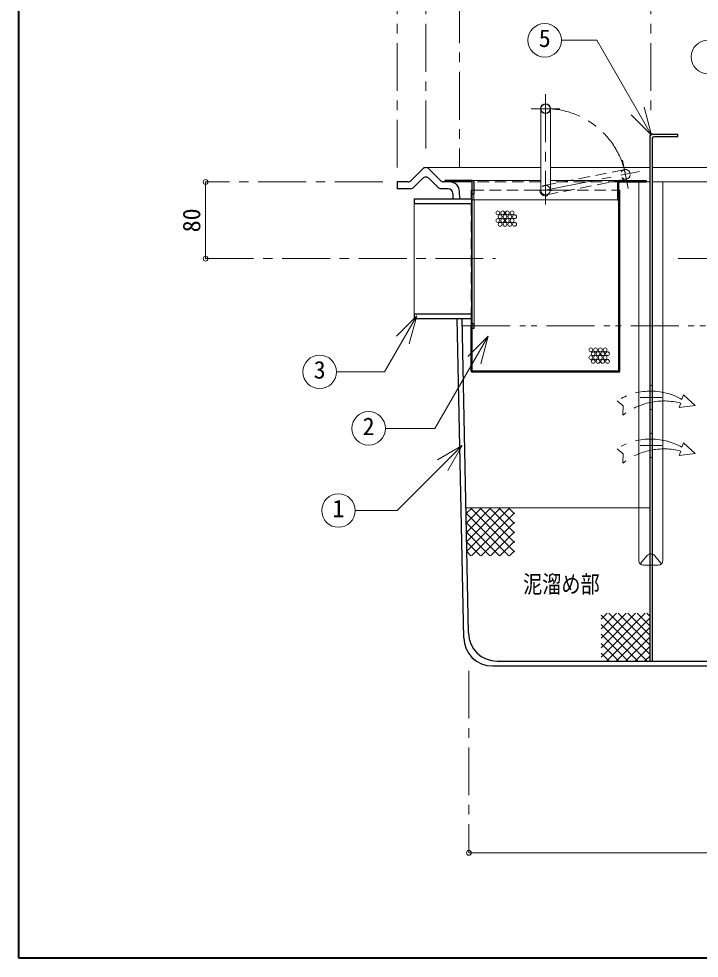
# Model space of a CAD drawing. Units: millimetres at full size, sheet at 1:10; details may follow other scales. Extents: x -2046 to 2004, y -1334 to 1476.
# Drawn here: x -2046 to -1335, y -1334 to -353 of the extents above; entities that cross this region are included whole.
import ezdxf
from ezdxf.enums import TextEntityAlignment as Align

# ---------------------------------------------------------------- set-up
doc = ezdxf.new("R2010")
doc.units = ezdxf.units.MM
doc.header["$LTSCALE"] = 10
doc.header["$PDMODE"] = 32
doc.header["$PDSIZE"] = 5
for name, pattern in [('CHAIN1', [8, 5, -1, 1, -1]), ('DASHED1', [1.8, 1.2, -0.6]), ('DOUBLE_CHAIN1', [8.8, 5, -1, 0.6, -0.6, 0.6, -1])]:
    doc.linetypes.add(name, pattern=pattern)
doc.layers.add('0-0_ﾚｲﾔ1', color=4, linetype='Continuous', lineweight=9)
doc.styles.add('ＭＳ ゴシック', font='')
doc.styles.get('ＭＳ ゴシック').set_extended_font_data('MS Gothic')

msp = doc.modelspace()

# ---------------------------------------------------------------- linework, layer by layer
at = {"layer": '0-0_ﾚｲﾔ1', "color": 1, "lineweight": 40}
for p, q in [((-2045.72, -1333.73), (-2045.72, 1476.27)), ((2004.28, -1333.73), (-2045.72, -1333.73))]:
    msp.add_line(p, q, dxfattribs=at)
at = {"layer": '0-0_ﾚｲﾔ1', "linetype": 'CHAIN1'}
for p, q in [((-1650.72, -508.73), (-1650.72, -148.73)), ((-1620.72, -198.73), (-1620.72, -493.73)), ((-1585.72, -248.73), (-1585.72, -508.73)), ((-1385.72, -298.73), (-1385.72, -458.73)), ((-1495.72, -432.23), (-1495.72, -547.23)), ((-1480.72, -447.23), (-1510.72, -447.23)), ((-1409.43, -530.46), (-1415.24, -501.02)), ((-1495.72, -532.23), (-1397.62, -512.83)), ((-1665.72, -523.73), (-1850.72, -523.73)), ((-1480.72, -532.23), (-1510.72, -532.23)), ((-1850.72, -603.73), (-1547.87, -603.73)), ((-1227.22, -603.73), (-1364.22, -603.73)), ((-1374.47, -748.73), (-1396.97, -748.73)), ((-1374.47, -798.73), (-1396.97, -798.73)), ((-1575.72, -1033.73), (-1575.72, -1223.73))]:
    msp.add_line(p, q, dxfattribs=at)
at = {"layer": '0-0_ﾚｲﾔ1', "color": 7, "lineweight": 18}
for p, q in [((-1442.08, -375.86), (-1479.1, -375.86)), ((-1384.99, -474.75), (-1442.08, -375.86)), ((-1500.72, -447.23), (-1500.72, -532.23)), ((-1490.72, -447.23), (-1490.72, -532.23)), ((-1384.99, -474.75), (-1392.75, -445.77)), ((-1384.99, -474.75), (-1406.2, -453.53)), ((-1573.22, -541.23), (-1573.22, -532.23)), ((-1572.22, -532.23), (-1573.22, -532.23)), ((-1572.22, -671.23), (-1572.22, -536.23)), ((-1570.72, -536.23), (-1570.72, -542.23)), ((-1632.87, -661.23), (-1632.87, -546.23)), ((-1572.87, -661.23), (-1572.87, -546.23)), ((-1630.27, -663.52), (-1663.95, -721.86)), ((-1630.27, -663.52), (-1651.48, -684.74)), ((-1630.27, -663.52), (-1638.03, -692.5)), ((-1573.22, -673.23), (-1573.22, -666.23)), ((-1555.62, -684.5), (-1611.24, -780.84)), ((-1555.62, -684.5), (-1576.83, -705.71)), ((-1555.62, -684.5), (-1563.38, -713.48)), ((-1714.04, -721.86), (-1663.95, -721.86)), ((-1662.89, -780.84), (-1611.24, -780.84)), ((-1582.7, -798.71), (-1650.59, -866.59)), ((-1582.7, -798.71), (-1608.68, -813.71)), ((-1582.7, -798.71), (-1597.7, -824.69)), ((-1694.43, -866.59), (-1650.59, -866.59))]:
    msp.add_line(p, q, dxfattribs=at)
at = {"layer": '0-0_ﾚｲﾔ1', "color": 5, "lineweight": 25}
for p, q in [((-1386.97, -476.73), (-1386.97, -1023.73)), ((-1384.47, -479.23), (-1384.47, -1023.73)), ((-1383.97, -473.73), (-1357.72, -473.73)), ((-1381.47, -476.23), (-1357.72, -476.23)), ((-1357.72, -476.23), (-1357.72, -473.73)), ((-1636.04, -522.23), (-1624.29, -510.23)), ((-1605.4, -522.23), (-1617.15, -510.23)), ((-1639.61, -523.73), (-1650.72, -523.73)), ((-1650.72, -523.73), (-1650.72, -530.73)), ((-1633.1, -529.23), (-1624.29, -520.24)), ((-1608.35, -529.23), (-1617.15, -520.24)), ((-1572.97, -523.73), (-1601.83, -523.73)), ((-1600.72, -522.23), (-1600.72, -523.73)), ((-1572.22, -522.23), (-1600.72, -522.23)), ((-1572.22, -536.23), (-1572.22, -524.48)), ((-1570.72, -523.73), (-1570.72, -536.23)), ((-1420.72, -523.73), (-1420.72, -542.23)), ((-1419.22, -522.23), (-1390.72, -522.23)), ((-1419.22, -720.73), (-1419.22, -524.48)), ((-1418.47, -523.73), (-1390.72, -523.73)), ((-1390.72, -522.23), (-1390.72, -523.73)), ((-1636.67, -530.73), (-1650.72, -530.73)), ((-1597.48, -530.73), (-1604.77, -530.73)), ((-1592.48, -535.63), (-1592.37, -541.23)), ((-1585.37, -541.23), (-1585.52, -533.53)), ((-1572.22, -536.23), (-1570.72, -536.23)), ((-1419.22, -532.23), (-1418.22, -532.23)), ((-1418.22, -721.23), (-1418.22, -532.23)), ((-1632.87, -541.23), (-1632.87, -546.23)), ((-1632.87, -546.23), (-1572.87, -546.23)), ((-1420.72, -542.23), (-1419.22, -542.23)), ((-1632.87, -661.23), (-1632.87, -666.23)), ((-1632.87, -661.23), (-1572.87, -661.23)), ((-1632.87, -666.23), (-1572.87, -666.23)), ((-1581.21, -999.33), (-1587.87, -666.23)), ((-1576.31, -994.33), (-1582.87, -666.23)), ((-1572.87, -661.23), (-1572.87, -666.23)), ((-1572.22, -676.23), (-1570.22, -676.23)), ((-1570.22, -676.23), (-1570.22, -671.23)), ((-1419.22, -722.23), (-1572.22, -722.23)), ((-1419.72, -721.23), (-1571.72, -721.23)), ((-1551.22, -1028.73), (-820.23, -1028.73)), ((-1546.31, -1023.73), (-825.13, -1023.73))]:
    msp.add_line(p, q, dxfattribs=at)
at = {"layer": '0-0_ﾚｲﾔ1'}
for p, q in [((-1620.72, -508.73), (-1500.72, -508.73)), ((-1490.72, -508.73), (-1386.97, -508.73)), ((-1384.47, -508.73), (-1201.97, -508.73)), ((-1850.72, -523.73), (-1850.72, -603.73)), ((-1500.72, -522.23), (-1572.22, -522.23)), ((-1419.22, -522.23), (-1490.72, -522.23)), ((-1398.31, -523.73), (-1398.31, -918.73)), ((-1390.72, -523.73), (-1386.97, -523.73)), ((-1384.47, -523.73), (-1201.97, -523.73)), ((-1373.13, -523.73), (-1373.13, -918.73)), ((-1420.72, -542.23), (-1570.72, -542.23)), ((-1386.97, -863.73), (-1578.92, -863.73)), ((-1578.82, -868.94), (-1534.03, -913.73)), ((-1578.79, -870.02), (-1572.5, -863.73)), ((-1578.6, -879.73), (-1562.6, -863.73)), ((-1578.41, -889.43), (-1552.7, -863.73)), ((-1578.21, -899.14), (-1542.8, -863.73)), ((-1578.02, -908.84), (-1532.9, -863.73)), ((-1574.13, -863.73), (-1528.15, -909.71)), ((-1573, -913.73), (-1528.15, -868.88)), ((-1564.23, -863.73), (-1528.15, -899.81)), ((-1554.33, -863.73), (-1528.15, -889.91)), ((-1544.43, -863.73), (-1528.15, -880.01)), ((-1534.53, -863.73), (-1528.15, -870.11)), ((-1578.61, -879.04), (-1543.93, -913.73)), ((-1563.1, -913.73), (-1528.15, -878.78)), ((-1578.41, -889.15), (-1553.83, -913.73)), ((-1553.2, -913.73), (-1528.15, -888.68)), ((-1578.21, -899.25), (-1563.73, -913.73)), ((-1543.3, -913.73), (-1528.15, -898.57)), ((-1578.01, -909.35), (-1573.63, -913.73)), ((-1533.41, -913.73), (-1528.15, -908.47)), ((-1396.84, -922.26), (-1389.56, -913.53)), ((-1374.6, -922.26), (-1381.88, -913.53)), ((-1393.31, -923.73), (-1386.97, -923.73)), ((-1378.13, -923.73), (-1384.47, -923.73)), ((-1437.72, -1019.63), (-1391.82, -973.73)), ((-1437.72, -1009.73), (-1401.72, -973.73)), ((-1437.72, -999.83), (-1411.62, -973.73)), ((-1437.72, -989.93), (-1421.52, -973.73)), ((-1437.72, -980.03), (-1431.42, -973.73)), ((-1437.72, -975.65), (-1389.64, -1023.73)), ((-1431.92, -1023.73), (-1386.97, -978.78)), ((-1429.74, -973.73), (-1386.97, -1016.5)), ((-1419.84, -973.73), (-1386.97, -1006.6)), ((-1409.94, -973.73), (-1386.97, -996.7)), ((-1400.04, -973.73), (-1386.97, -986.8)), ((-1390.14, -973.73), (-1386.97, -976.9)), ((-1437.72, -985.55), (-1399.54, -1023.73)), ((-1422.02, -1023.73), (-1386.97, -988.68)), ((-1437.72, -995.45), (-1409.44, -1023.73)), ((-1412.12, -1023.73), (-1386.97, -998.58)), ((-1437.72, -1005.34), (-1419.34, -1023.73)), ((-1402.22, -1023.73), (-1386.97, -1008.48)), ((-1437.72, -1015.24), (-1429.24, -1023.73)), ((-1392.32, -1023.73), (-1386.97, -1018.38)), ((-1575.72, -1223.73), (-795.72, -1223.73))]:
    msp.add_line(p, q, dxfattribs=at)
at = {"layer": '0-0_ﾚｲﾔ1', "linetype": 'DASHED1'}
for p, q in [((-1496.69, -527.32), (-1413.3, -510.83)), ((-1500.72, -523.73), (-1572.97, -523.73)), ((-1494.75, -537.13), (-1411.36, -520.65)), ((-1418.47, -523.73), (-1490.72, -523.73)), ((-1572.22, -532.23), (-1510.72, -532.23)), ((-1480.72, -532.23), (-1419.22, -532.23)), ((-1573.22, -666.23), (-1573.22, -541.23)), ((-1384.47, -923.73), (-1386.97, -923.73))]:
    msp.add_line(p, q, dxfattribs=at)
at = {"layer": '0-0_ﾚｲﾔ1', "linetype": 'DOUBLE_CHAIN1'}
for p, q in [((-1582.72, -673.73), (-965.72, -673.73)), ((-1354.61, -754.48), (-1356.08, -759.03)), ((-1351.86, -745.96), (-1353.36, -750.58)), ((-1339.43, -757.06), (-1351.86, -745.96)), ((-1339.43, -757.06), (-1356.08, -759.03)), ((-1420.92, -802.03), (-1414.63, -807.25)), ((-1351.86, -795.96), (-1353.36, -800.58)), ((-1339.43, -807.06), (-1351.86, -795.96)), ((-1414.63, -807.25), (-1415.12, -817.19)), ((-1354.61, -804.48), (-1356.08, -809.03)), ((-1339.43, -807.06), (-1356.08, -809.03))]:
    msp.add_line(p, q, dxfattribs=at)
at = {"layer": '0-0_ﾚｲﾔ1', "color": 7, "linetype": 'DASHED1', "lineweight": 18}
for p, q in [((-1384.47, -736.23), (-1386.97, -736.23)), ((-1384.47, -761.23), (-1386.97, -761.23)), ((-1384.47, -786.23), (-1386.97, -786.23)), ((-1384.47, -811.23), (-1386.97, -811.23))]:
    msp.add_line(p, q, dxfattribs=at)
at = {"layer": '0-0_ﾚｲﾔ1', "color": 5, "lineweight": 25}
for points in [[(-1632.87, -541.23), (-1572.87, -541.23), (-1572.87, -546.23)], [(-1573.22, -721.23), (-1573.22, -673.23), (-1572.22, -673.23)], [(-1572.22, -720.73), (-1572.22, -671.23), (-1570.22, -671.23)]]:
    msp.add_lwpolyline(points, dxfattribs=at)
at = {"layer": '0-0_ﾚｲﾔ1', "color": 7, "lineweight": 18}
msp.add_lwpolyline([(-1570.22, -671.23), (-1570.22, -542.23), (-1572.22, -542.23)], dxfattribs=at)
at = {"layer": '0-0_ﾚｲﾔ1', "linetype": 'DOUBLE_CHAIN1'}
msp.add_lwpolyline([(-1420.92, -752.03), (-1414.63, -757.25), (-1415.12, -767.19)], dxfattribs=at)
at = {"layer": '0-0_ﾚｲﾔ1', "color": 7, "lineweight": 18}
for centre in [(-1496.6, -375.86), (-1326.24, -393.24), (-1731.54, -721.86), (-1680.39, -780.84), (-1711.93, -866.59)]:
    msp.add_circle(centre, 17.5, dxfattribs=at)
at = {"layer": '0-0_ﾚｲﾔ1', "color": 5, "lineweight": 25}
msp.add_circle((-1495.72, -447.23), 5, dxfattribs=at)
at = {"layer": '0-0_ﾚｲﾔ1', "linetype": 'DASHED1'}
msp.add_circle((-1412.33, -515.74), 5, dxfattribs=at)
at = {"layer": '0-0_ﾚｲﾔ1'}
for centre in [(-1545.56, -555.91), (-1543.06, -559.91), (-1540.56, -555.91), (-1538.06, -559.91), (-1535.56, -555.91), (-1533.06, -559.91), (-1530.56, -555.91), (-1528.06, -559.91), (-1545.56, -563.91), (-1543.06, -567.91), (-1540.56, -563.91), (-1538.06, -567.91), (-1535.56, -563.91), (-1533.06, -567.91), (-1530.56, -563.91), (-1528.06, -567.91), (-1448.51, -698.9), (-1448.51, -706.9), (-1446.01, -702.9), (-1443.51, -698.9), (-1443.51, -706.9), (-1441.01, -702.9), (-1438.51, -698.9), (-1438.51, -706.9), (-1436.01, -702.9), (-1433.51, -698.9), (-1433.51, -706.9), (-1431.01, -702.9), (-1446.01, -710.9), (-1441.01, -710.9), (-1436.01, -710.9), (-1431.01, -710.9)]:
    msp.add_circle(centre, 2, dxfattribs=at)
at = {"layer": '0-0_ﾚｲﾔ1', "linetype": 'CHAIN1'}
msp.add_arc((-1495.72, -532.23), 85, 11.18445, 90, dxfattribs=at)
at = {"layer": '0-0_ﾚｲﾔ1', "color": 5, "lineweight": 25}
for centre, radius, start, end in [((-1383.97, -476.73), 3, 90, 180), ((-1381.47, -479.23), 3, 90, 180), ((-1620.72, -513.73), 5, 44.3947, 135.6053), ((-1620.72, -523.73), 5, 44.3947, 135.6053), ((-1639.61, -518.73), 5, 270, 315.6053), ((-1636.67, -525.73), 5, 270, 315.6053), ((-1604.77, -525.73), 5, 224.3947, 270), ((-1601.83, -518.73), 5, 224.3947, 270), ((-1595.52, -533.73), 10, 1.14576, 90), ((-1572.97, -524.48), 0.75, 0, 90), ((-1572.22, -523.73), 1.5, 0, 90), ((-1419.22, -523.73), 1.5, 90, 180), ((-1418.47, -524.48), 0.75, 90, 180), ((-1597.48, -535.73), 5, 1.14576, 90), ((-1572.22, -721.23), 1, 180, 270), ((-1571.72, -720.73), 0.5, 180, 270), ((-1419.72, -720.73), 0.5, 270, 0), ((-1419.22, -721.23), 1, 270, 0), ((-1551.22, -998.73), 30, 181.14576, 270), ((-1546.31, -993.73), 30, 181.14576, 270)]:
    msp.add_arc(centre, radius, start, end, dxfattribs=at)
at = {"layer": '0-0_ﾚｲﾔ1', "linetype": 'DASHED1'}
for centre, radius, start, end in [((-1495.72, -532.23), 5, 0, 180), ((-1495.72, -532.23), 6, 180, 0), ((-1385.72, -916.73), 5, 75.52249, 107.4576)]:
    msp.add_arc(centre, radius, start, end, dxfattribs=at)
at = {"layer": '0-0_ﾚｲﾔ1', "color": 7, "lineweight": 18}
msp.add_arc((-1495.72, -532.23), 5, 180, 0, dxfattribs=at)
at = {"layer": '0-0_ﾚｲﾔ1', "linetype": 'DOUBLE_CHAIN1'}
for centre, radius, start, end in [((-1385.92, -807.7), 65.75, 60.31054, 122.15744), ((-1372.08, -821.69), 69.45, 75.43215, 128.29573), ((-1385.92, -857.7), 65.75, 60.31054, 122.15744), ((-1372.08, -871.69), 69.45, 75.43215, 128.29573)]:
    msp.add_arc(centre, radius, start, end, dxfattribs=at)
at = {"layer": '0-0_ﾚｲﾔ1'}
for centre, start, end in [((-1393.31, -918.73), 180, 270), ((-1385.72, -916.73), 107.4576, 140.18383), ((-1385.72, -916.73), 39.81617, 72.5424), ((-1378.13, -918.73), 270, 0)]:
    msp.add_arc(centre, 5, start, end, dxfattribs=at)
at = {"layer": '0-0_ﾚｲﾔ1', "color": 1}
for p in [(-1850.72, -523.73), (-1850.72, -603.73), (-1575.72, -1223.73)]:
    msp.add_point(p, dxfattribs=at)

# ---------------------------------------------------------------- texts
at = {"layer": '0-0_ﾚｲﾔ1', "color": 7, "style": 'ＭＳ ゴシック'}
for s, p in [('5', (-1502.85, -388.36)), ('3', (-1737.79, -734.36)), ('2', (-1686.64, -793.34)), ('1', (-1718.18, -879.09))]:
    msp.add_text(s, height=18.33, dxfattribs=at).set_placement(p, align=Align.BOTTOM_LEFT)
msp.add_text('80', height=18.33, rotation=90, dxfattribs=at).set_placement((-1850.72, -576.23), align=Align.BOTTOM_LEFT)
at = {"layer": '0-0_ﾚｲﾔ1', "color": 7, "style": 'ＭＳ ゴシック', "width": 0.8}
msp.add_text('泥溜め部', height=18.33, dxfattribs=at).set_placement((-1519.14, -958), align=Align.BOTTOM_LEFT)

doc.saveas('drawing.dxf')
